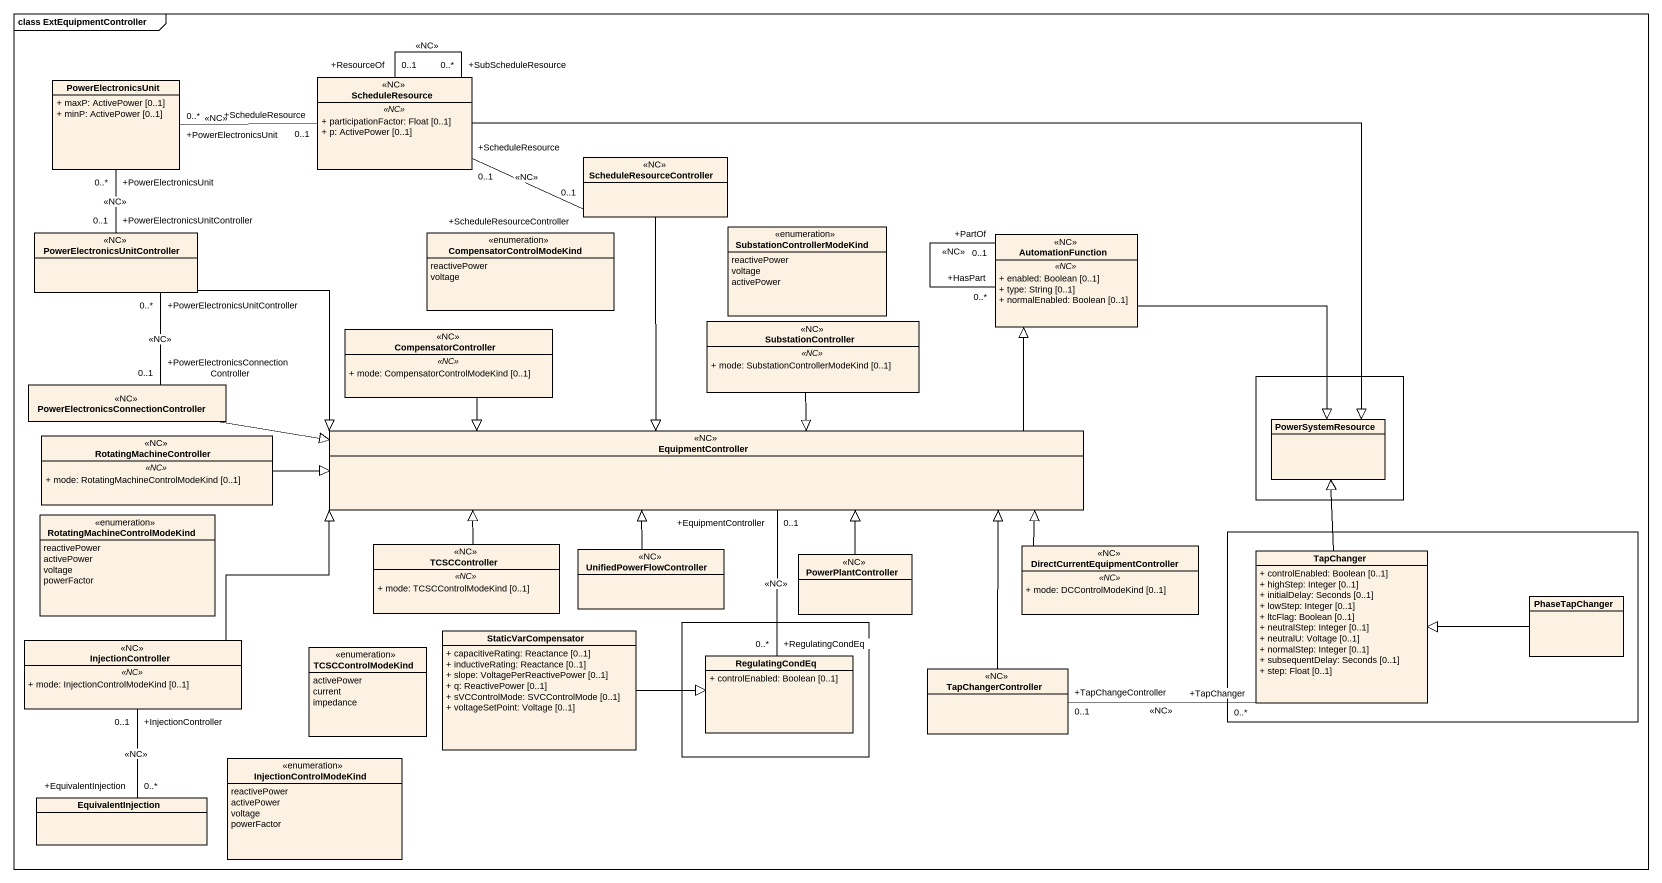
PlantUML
@startuml
mainframe class ExtEquipmentController
hide circle
hide empty members
skinparam classAttributeIconSize 0
class PowerElectronicsUnit {
  + maxP: ActivePower [0..1]
  + minP: ActivePower [0..1]
}
class ScheduleResource <<NC>> {
  .. <<NC>> ..
  + participationFactor: Float [0..1]
  + p: ActivePower [0..1]
}
class ScheduleResourceController <<NC>>
class "PowerElectronicsUnitController" as PowerElectronicsUnitControll <<NC>>
enum CompensatorControlModeKind {
  reactivePower
  voltage
}
enum SubstationControllerModeKind {
  reactivePower
  voltage
  activePower
}
class AutomationFunction <<NC>> {
  .. <<NC>> ..
  + enabled: Boolean [0..1]
  + type: String [0..1]
  + normalEnabled: Boolean [0..1]
}
class SubstationController <<NC>> {
  .. <<NC>> ..
  + mode: SubstationControllerModeKind [0..1]
}
class CompensatorController <<NC>> {
  .. <<NC>> ..
  + mode: CompensatorControlModeKind [0..1]
}
class "PowerElectronicsConnectionController" as PowerElectronicsConnectionCo <<NC>>
rectangle " " as rectangle1 {
  class PowerSystemResource
}
class RotatingMachineController <<NC>> {
  .. <<NC>> ..
  + mode: RotatingMachineControlModeKind [0..1]
}
class EquipmentController <<NC>>
enum "RotatingMachineControlModeKind" as RotatingMachineControlModeKi {
  reactivePower
  activePower
  voltage
  powerFactor
}
class TCSCController <<NC>> {
  .. <<NC>> ..
  + mode: TCSCControlModeKind [0..1]
}
class UnifiedPowerFlowController <<NC>>
class "DirectCurrentEquipmentController" as DirectCurrentEquipmentContro <<NC>> {
  .. <<NC>> ..
  + mode: DCControlModeKind [0..1]
}
rectangle " " as rectangle2 {
  class TapChanger {
    + controlEnabled: Boolean [0..1]
    + highStep: Integer [0..1]
    + initialDelay: Seconds [0..1]
    + lowStep: Integer [0..1]
    + ltcFlag: Boolean [0..1]
    + neutralStep: Integer [0..1]
    + neutralU: Voltage [0..1]
    + normalStep: Integer [0..1]
    + subsequentDelay: Seconds [0..1]
    + step: Float [0..1]
  }
  class PhaseTapChanger
}
class PowerPlantController <<NC>>
class StaticVarCompensator {
  + capacitiveRating: Reactance [0..1]
  + inductiveRating: Reactance [0..1]
  + slope: VoltagePerReactivePower [0..1]
  + q: ReactivePower [0..1]
  + sVCControlMode: SVCControlMode [0..1]
  + voltageSetPoint: Voltage [0..1]
}
rectangle " " as rectangle3 {
  class RegulatingCondEq {
    + controlEnabled: Boolean [0..1]
  }
}
class InjectionController <<NC>> {
  .. <<NC>> ..
  + mode: InjectionControlModeKind [0..1]
}
enum TCSCControlModeKind {
  activePower
  current
  impedance
}
class TapChangerController <<NC>>
enum InjectionControlModeKind {
  reactivePower
  activePower
  voltage
  powerFactor
}
class EquivalentInjection
ScheduleResource "+ScheduleResource\n0..1" -left- "+PowerElectronicsUnit\n0..*" PowerElectronicsUnit : <<NC>>
ScheduleResource "+SubScheduleResource\n0..*" -- "+ResourceOf\n0..1" ScheduleResource : <<NC>>
ScheduleResource -right-|> PowerSystemResource
ScheduleResourceController "+ScheduleResourceController\n0..1" -left- "+ScheduleResource\n0..1" ScheduleResource : <<NC>>
ScheduleResourceController --|> EquipmentController
PowerElectronicsUnitControll "+PowerElectronicsUnitController\n0..1" -up- "+PowerElectronicsUnit\n0..*" PowerElectronicsUnit : <<NC>>
PowerElectronicsUnitControll -right-|> EquipmentController
AutomationFunction "+PartOf\n0..1" -- "+HasPart\n0..*" AutomationFunction : <<NC>>
AutomationFunction --|> PowerSystemResource
SubstationController --|> EquipmentController
CompensatorController -right-|> EquipmentController
PowerElectronicsConnectionCo "+PowerElectronicsConnectionController\n0..1" -up- "+PowerElectronicsUnitController\n0..*" PowerElectronicsUnitControll : <<NC>>
PowerElectronicsConnectionCo -right-|> EquipmentController
RotatingMachineController -right-|> EquipmentController
EquipmentController -right-|> AutomationFunction
EquipmentController "+EquipmentController\n0..1" -- "+RegulatingCondEq\n0..*" RegulatingCondEq : <<NC>>
TCSCController -right-|> EquipmentController
UnifiedPowerFlowController -up-|> EquipmentController
DirectCurrentEquipmentContro -left-|> EquipmentController
TapChanger -up-|> PowerSystemResource
PowerPlantController -up-|> EquipmentController
StaticVarCompensator -right-|> RegulatingCondEq
PhaseTapChanger -left-|> TapChanger
InjectionController -right-|> EquipmentController
InjectionController "+InjectionController\n0..1" -- "+EquivalentInjection\n0..*" EquivalentInjection : <<NC>>
TapChangerController -up-|> EquipmentController
TapChangerController "+TapChangeController\n0..1" -right- "+TapChanger\n0..*" TapChanger : <<NC>>
@enduml
